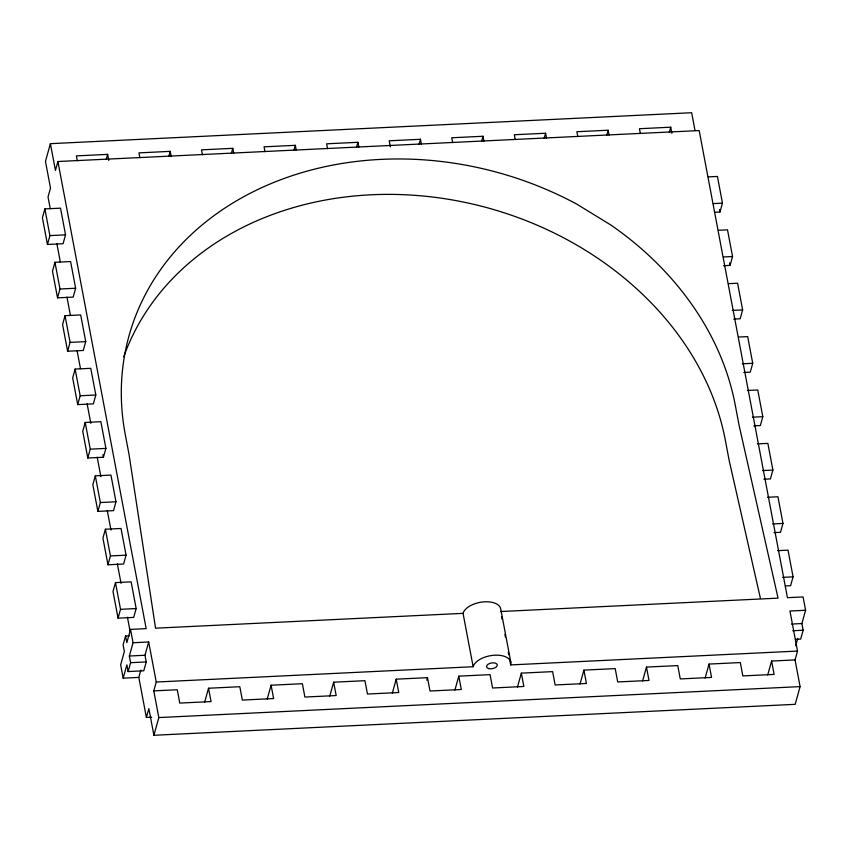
<?xml version="1.0" encoding="UTF-8"?>
<svg xmlns="http://www.w3.org/2000/svg" width="848" height="848" viewBox="0 0 848 848"><rect width="100%" height="100%" fill="white"/><g stroke="black" fill="none" stroke-linecap="round" stroke-linejoin="round"><path stroke-width="1.27" d="M695.021 130.518L691.661 112.72L50.392 143.672L45.463 161.385L50.498 188.076L48.039 196.927L50.244 208.64M795.477 639.339L800.692 639.085L803.162 630.234L801.901 623.556L805.6 610.274L803.077 596.928L787.442 597.681L699.176 130.56L57.908 161.512L55.438 170.374L50.392 143.672M44.87 208.915L42.4 217.766L47.446 244.468L63.081 243.705L65.55 234.854L60.505 208.163L44.87 208.915L49.915 235.606L47.446 244.468M54.95 262.308L52.491 271.159L57.526 297.849L73.172 297.097L75.642 288.235L70.596 261.544L54.95 262.308L59.996 288.998L57.526 297.849M106.244 159.435L107.654 154.378L76.373 155.894L77.295 160.749M65.042 315.689L62.572 324.54L67.617 351.231L83.263 350.478L85.722 341.627L80.687 314.937L65.042 315.689L70.087 342.38L67.617 351.231M75.133 369.071L72.663 377.932L77.709 404.623L93.344 403.86L95.813 395.009L90.768 368.318L75.133 369.071L80.178 395.762L77.709 404.623M85.213 422.463L82.754 431.314L87.789 458.005L103.435 457.252L105.905 448.401L100.859 421.7L85.213 422.463L90.259 449.154L87.789 458.005M168.816 156.424L170.225 151.357L138.945 152.873L139.856 157.728M95.305 475.845L92.835 484.696L97.88 511.386L113.526 510.634L115.985 501.783L110.95 475.092L95.305 475.845L100.35 502.535L97.88 511.386M105.396 529.226L102.926 538.088L107.972 564.779L123.607 564.026L126.076 555.164L121.031 528.474L105.396 529.226L110.431 555.928L107.972 564.779M231.377 153.403L232.787 148.336L201.506 149.852L202.418 154.707M115.476 582.618L113.007 591.469L118.052 618.16L133.698 617.408L136.168 608.557L131.122 581.855L115.476 582.618L120.522 609.309L118.052 618.16M129.479 635.809L125.568 636L123.098 644.851L124.359 651.529L120.66 664.811L123.183 678.156L138.818 677.404L140.842 670.153M57.908 161.512L146.174 628.644L130.528 629.396L126.829 642.678L125.568 636M123.183 678.156L126.882 664.874L128.143 671.552L143.778 670.789L146.248 661.938L144.987 655.26L148.686 641.989L133.051 642.742L129.352 656.023L130.613 662.691L128.143 671.552M293.938 150.382L295.348 145.326L264.067 146.831L264.979 151.686M151.675 717.185L146.386 717.44L148.856 708.589L153.901 735.28L795.17 704.328L800.099 686.615L795.053 659.924L797.523 651.073L789.954 611.026L805.6 610.274M153.901 735.28L158.83 717.567L153.785 690.876L156.255 682.025L148.686 641.989M356.499 147.361L357.909 142.305L326.628 143.81L327.54 148.665M204.654 702.144L208.534 688.237L239.814 686.721L242.337 700.077L273.618 698.561L271.095 685.216L302.376 683.711L304.898 697.056L336.179 695.54L333.656 682.195L364.937 680.69L367.46 694.035L398.74 692.519L396.217 679.174L427.498 677.669L430.021 691.014L461.301 689.498L458.779 676.153L490.059 674.648L492.582 687.993L523.863 686.477L521.34 673.132L552.631 671.627L555.143 684.972L586.434 683.467L583.912 670.111L615.192 668.606L617.715 681.951L648.996 680.446L646.473 667.1L677.753 665.585L680.276 678.93L711.557 677.425L709.034 664.079L740.315 662.564L742.837 675.909L774.118 674.404L771.595 661.058L795.053 659.924M419.06 144.34L420.47 139.284L389.19 140.789L390.334 146.852M267.215 699.123L271.095 685.216M481.622 141.319L483.031 136.263L451.751 137.768L452.673 142.623M329.777 696.113L333.656 682.195M544.183 138.298L545.593 133.242L514.312 134.747L515.234 139.602M392.338 693.092L396.217 679.174M426.798 680.191L427.498 677.669M606.755 135.277L608.164 130.221L576.884 131.726L577.795 136.581M454.899 690.071L458.779 676.153M669.316 132.256L670.726 127.2L639.445 128.716L640.357 133.56M517.471 687.05L521.34 673.132M580.032 684.029L583.912 670.111M714.779 212.254L719.994 212L722.464 203.149L717.419 176.448L708.292 176.893M723.567 265.7L730.086 265.382L732.545 256.531L727.51 229.84L718.383 230.274M728.464 283.667L737.59 283.221L742.636 309.912L740.166 318.774L733.647 319.081M642.593 681.008L646.473 667.1M738.555 337.048L747.682 336.614L752.727 363.304L750.257 372.155L743.738 372.473M747.342 390.493L757.762 389.995L762.808 416.686L760.338 425.537L753.83 425.855M705.154 677.987L709.034 664.079M757.423 443.886L767.853 443.377L772.899 470.068L770.429 478.929L763.91 479.237M767.514 497.267L777.945 496.769L782.98 523.46L780.52 532.311L774.001 532.629M777.605 550.659L788.025 550.151L793.071 576.841L790.601 585.692L785.386 585.947M767.716 674.966L771.595 661.058M795.731 645.688L797.745 638.449M49.915 235.606L65.55 234.854M713.338 203.584L722.464 203.149M59.996 288.998L75.642 288.235M723.429 256.976L732.545 256.531M70.087 342.38L85.722 341.627M732.206 310.421L742.636 309.912M80.178 395.762L95.813 395.009M742.297 363.803L752.727 363.304M90.259 449.154L105.905 448.401M752.388 417.195L762.808 416.686M100.35 502.535L115.985 501.783M762.469 470.576L772.899 470.068M110.431 555.928L126.076 555.164M772.56 523.958L782.98 523.46M120.522 609.309L136.168 608.557M782.64 577.35L793.071 576.841M510.803 662.193L500.712 608.811A19.239 10.229 -10.7 0 0 482.3 602.016A19.239 10.229 -10.7 0 0 463.05 613.348L155.555 628.188L129.023 454.38L125.239 434.367A312.658 256.191 15.6 0 1 251.241 192.74A312.658 256.191 15.6 0 1 576.894 204.198L611.132 225.197A312.658 256.191 15.6 0 1 735.227 404.92L739.011 424.933L778.051 598.137L500.585 611.535M129.352 656.023L144.987 655.26M791.47 624.064L801.901 623.556M130.613 662.691L146.248 661.938M792.732 630.732L803.162 630.234M156.255 682.025L473.142 666.729A19.239 10.229 -10.7 0 1 494.872 655.197A19.239 10.229 -10.7 0 1 510.676 664.917L797.523 651.073M153.785 690.876L177.253 689.742L179.776 703.087L211.057 701.582L208.534 688.237M158.83 717.567L800.099 686.615M760.444 598.518L729.142 460.347L725.358 440.335A312.658 256.191 15.6 0 0 439.402 197.923A312.658 256.191 15.6 0 0 123.734 356.785M719.517 209.456L719.994 212M729.598 262.838L730.086 265.382M670.726 127.2L671.87 133.263M608.164 130.221L609.076 135.076M545.593 133.242L546.515 138.097M483.031 136.263L483.954 141.118M420.47 139.284L421.392 144.139M501.55 616.613L502.027 619.157M504.91 634.41L505.387 636.954M508.27 652.207L508.758 654.751M509.955 661.101L510.676 664.917M463.05 613.348L473.142 666.729M357.909 142.305L358.831 147.149M295.348 145.326L296.259 150.17M232.787 148.336L233.698 153.191M170.225 151.357L171.137 156.212M107.654 154.378L108.809 160.452M102.958 454.708L103.435 457.252M130.528 629.396L133.051 642.742M56.89 243.768L60.325 261.99M66.971 297.118L70.405 315.339M77.041 350.468L80.486 368.689M87.121 403.818L90.81 423.332M97.202 457.167L100.891 476.682M107.283 510.517L110.971 530.032M117.363 563.867L121.052 583.382M127.444 617.206L130.147 631.527M138.818 677.404L146.386 717.44M488.522 668.553A5.448 2.894 -10.7 0 0 497.225 665.563A5.448 2.894 -10.7 0 0 489.974 663.348A5.448 2.894 -10.7 0 0 488.522 668.553"/></g></svg>
